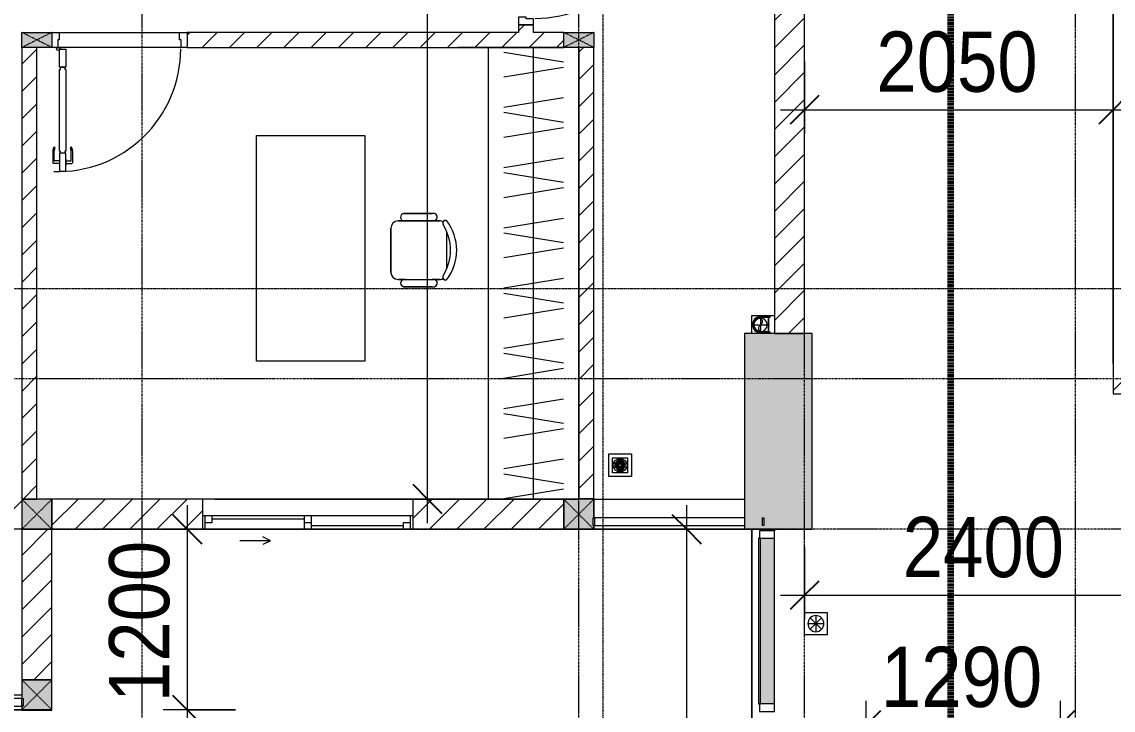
# Model space of a CAD drawing. Header units: millimetres. Extents: x 962 to 241049, y -15958 to 84407.
# Drawn here: x 174432 to 181682, y 23335 to 27907 of the extents above; entities that cross this region are included whole.
import ezdxf

# ---------------------------------------------------------------- set-up
doc = ezdxf.new("R2010")
doc.units = ezdxf.units.MM
for name, pattern in [('1 NÉT CALL OUT', [6, 3, -3]), ('Dash', [6, 3, -3]), ('Dash Dot 3_16_', [7.9375, 4.7625, -1.5875, 0, -1.5875]), ('Grid Line', [22.225, 12.7, -3.175, 3.175, -3.175]), ('IMPORT-CENTER _3_', [10.16, 6.35, -1.27, 1.27, -1.27])]:
    doc.linetypes.add(name, pattern=pattern)
for name, color, linetype, lineweight in [('0-1', 7, 'Continuous', 5), ('A-ANNO-DIMS', 211, 'Continuous', 9), ('A-ANNO-DIMS-160', 211, 'Continuous', 9), ('A-DETL-3', 90, '1 NÉT CALL OUT', 100), ('A-DETL-GENF-1', 9, 'Continuous', 9), ('A-DOOR-1', 254, 'Continuous', 9), ('A-DOOR-2', 9, 'Continuous', 9), ('A-FLOR', 192, 'Continuous', 9), ('A-FLOR-1', 250, 'Continuous', 9), ('A-FLOR-2', 9, 'Continuous', 9), ('A-FLOR-HRAL', 11, 'Continuous', 9), ('A-FLOR-HRAL-1', 254, 'Continuous', 9), ('A-FLOR-HRAL-2', 9, 'Continuous', 9), ('A-GLAZ', 151, 'Continuous', 9), ('A-GLAZ-CURT', 52, 'Continuous', 9), ('A-GLAZ-CWMG', 51, 'Continuous', 9), ('A-GLAZ-CWMG-1', 51, 'Continuous', 18), ('A-WALL', 113, 'Continuous', 9), ('A-WALL-1', 253, 'Continuous', 18), ('A-WALL-2', 9, 'Continuous', 9), ('A-WALL-3', 113, 'Continuous', 18), ('A-WALL-PATT-1', 10, 'Continuous', 9), ('A-WALL-PATT-2', 111, 'Continuous', 9), ('G-ANNO-SYMB-1', 111, 'Dash Dot 3_16_', 18), ('G-IMPT', 8, 'Continuous', 9), ('G-IMPT-2', 8, 'IMPORT-CENTER _3_', 9), ('I-FURN', 30, 'Continuous', 9), ('I-FURN-1', 254, 'Continuous', 9), ('M-EQPM', 50, 'Continuous', 9), ('S-COLS', 52, 'Continuous', 9), ('S-COLS-1', 52, 'Continuous', 5), ('S-COLS-2', 7, 'Continuous', 18), ('S-COLS-4', 254, 'Continuous', 9), ('S-COLS-5', 253, 'Continuous', 18), ('S-COLS-6', 52, 'Continuous', 18), ('S-COLS-7', 52, 'Dash', 9), ('S-COLS-HDLN', 52, 'Dash', 9), ('S-COLS-HDLN-1', 9, 'Dash', 9), ('S-GRID-1', 1, 'Grid Line', 9)]:
    doc.layers.add(name, color=color, linetype=linetype, lineweight=lineweight)
doc.styles.add('UTM Avo', font='UTM Avo.ttf', dxfattribs={"width": 0.9, "height": 400})
doc.dimstyles.new('1_Dim_chi_tiet_2_5', dxfattribs={"dimscale": 304.8, "dimtxt": 399.720379, "dimasz": 0.629921, "dimexe": 0.524934, "dimexo": 0.0625, "dimgap": 0.052493, "dimtad": 1, "dimdec": 0, "dimrnd": 5, "dimzin": 0, "dimdsep": 46, "dimtxsty": 'UTM Avo', "dimblk1": 'OBLIQUE', "dimblk2": 'OBLIQUE', "dimsah": 1, "dimcen": 0.09, "dimdle": 0.524934, "dimazin": 0, "dimtfac": 1, "dimtdec": 4, "dimtix": 1, "dimtmove": 0, "dimatfit": 3, "dimfxl": 1.049869, "dimfxlon": 1, "dimtvp": 1, "dimtolj": 1, "dimtzin": 0, "dimarcsym": 2})
doc.dimstyles.new('1_Dim_chi_tiet_2_5_1', dxfattribs={"dimscale": 304.8, "dimtxt": 399.720379, "dimasz": 0.629921, "dimexe": 0.524934, "dimexo": 0.0625, "dimgap": 0.052493, "dimtad": 1, "dimdec": 0, "dimrnd": 5, "dimzin": 0, "dimdsep": 46, "dimtxsty": 'UTM Avo', "dimblk1": 'OBLIQUE', "dimblk2": 'OBLIQUE', "dimsah": 1, "dimcen": 0.09, "dimdle": 0.524934, "dimazin": 0, "dimtfac": 1, "dimtdec": 4, "dimtix": 1, "dimtmove": 0, "dimatfit": 3, "dimfxl": 1.049869, "dimfxlon": 1, "dimtvp": 1, "dimtolj": 1, "dimtzin": 0, "dimarcsym": 2})
pattern_1 = [(45, (0, 0), (-90.50967, 90.50967), [])]
pattern_2 = [(45, (63179.03, 0), (-90.50967, 90.50967), [])]

# ---------------------------------------------------------------- blocks, each defined once
blk = doc.blocks.new('NCV_TKTC_KET CAU_rvt-1-TKCS_MB TẦNG 1')
at = {"layer": 'S-COLS-1'}
h = blk.add_hatch(color=256, dxfattribs=at)
h.paths.add_polyline_path([(116502.6, 24536.9), (116502.6, 25836.9), (116052.6, 25836.9), (116052.6, 24536.9), (116182.6, 24536.9)])
h.paths.add_polyline_path([(116182.6, 24561.9), (116172.6, 24561.9), (116172.6, 24611.9), (116182.6, 24611.9)])
at = {"layer": 'A-FLOR-1'}
for p, q in [((115052.6, 24736.9), (115052.6, 24741.9)), ((108177.6, 23336.9), (111252.6, 23336.9))]:
    blk.add_line(p, q, dxfattribs=at)
at = {"layer": 'S-COLS-2'}
for p, q in [((116502.6, 25836.9), (116052.6, 25836.9)), ((116052.6, 25836.9), (116052.6, 24536.9)), ((116502.6, 24536.9), (116502.6, 25836.9)), ((116052.6, 24536.9), (116502.6, 24536.9))]:
    blk.add_line(p, q, dxfattribs=at)
blk = doc.blocks.new('DOOR_CW_01 CANH MO-PANEL KINH - DIW_01-900x2200-CỬA GỖ VÂN LAMINATE-V5-TKCS_MB TẦNG 1')
at = {"layer": 'A-DETL-GENF-1'}
for p, q in [((-397, -182), (-397, -62)), ((-397, -62), (-357, -62)), ((-357, -62), (-357, -182)), ((-357, -182), (-397, -182)), ((-397, -196), (-391, -196)), ((-397, -738), (-397, -196)), ((-391, -196), (-391, -182)), ((-391, -182), (-363, -182)), ((-363, -182), (-363, -196)), ((-357, -196), (-363, -196)), ((-357, -196), (-357, -738)), ((-433.9, -711.2), (-427.3, -715.8)), ((-320.1, -711.2), (-326.7, -715.8)), ((-442, -737), (-442, -816.5)), ((-434, -799.5), (-434, -737)), ((-399, -792.2), (-399, -831.8)), ((-397, -792.2), (-399, -792.2)), ((-397, -738), (-391, -738)), ((-357, -752), (-397, -752)), ((-397, -752), (-397, -872)), ((-397, -792.2), (-397, -831.8)), ((-391, -752), (-391, -738)), ((-363, -752), (-391, -752)), ((-357, -738), (-363, -738)), ((-363, -738), (-363, -752)), ((-357, -872), (-357, -752)), ((-357, -792.2), (-357, -831.8)), ((-357, -792.2), (-355, -792.2)), ((-355, -792.2), (-355, -831.8)), ((-320, -799.5), (-320, -737)), ((-312, -737), (-312, -816.5)), ((-399, -820.5), (-438, -820.5)), ((-399, -803.5), (-430, -803.5)), ((-399, -831.8), (-397, -831.8)), ((-355, -831.8), (-357, -831.8)), ((-355, -803.5), (-324, -803.5)), ((-355, -820.5), (-316, -820.5)), ((-397, -872), (-357, -872))]:
    blk.add_line(p, q, dxfattribs=at)
blk.add_circle((-407, -60), 10, dxfattribs=at)
for centre, radius, start, end in [((-407, -60), 814, 268, 0), ((-397, -737), 45, 145, 180), ((-397, -737), 37, 145, 180), ((-357, -737), 37, 0, 35), ((-357, -737), 45, 360, 35), ((-438, -816.5), 4, 180, 270), ((-430, -799.5), 4, 180, 270), ((-324, -799.5), 4, 270, 0), ((-316, -816.5), 4, 270, 0)]:
    blk.add_arc(centre, radius, start, end, dxfattribs=at)
at = {"layer": 'A-DOOR-2'}
for p, q in [((-448.4, 50), (-400, 50)), ((-400, 50), (-400, 0)), ((400, 0), (400, 50)), ((400, 50), (450, 50)), ((450, 50), (450, -50)), ((-410, -50), (-448.4, -50)), ((-410, 0), (-410, -50)), ((-400, 0), (-410, 0)), ((-407, -50), (-382, -50)), ((410, 0), (400, 0)), ((410, -50), (410, 0)), ((450, -50), (410, -50))]:
    blk.add_line(p, q, dxfattribs=at)
blk = doc.blocks.new('TU DO LV A - TU DO LV A-451134-TKCS_MB TẦNG 1')
at = {"layer": 'I-FURN'}
for p, q in [((0, 0), (3000, 0)), ((4.3, -101), (68.9, -499)), ((169, -101), (104.4, -499)), ((202.5, -101), (267.1, -499)), ((404.3, -101), (468.9, -499)), ((569, -101), (504.4, -499)), ((602.5, -101), (667.1, -499)), ((804.3, -101), (868.9, -499)), ((969, -101), (904.4, -499)), ((1002.5, -101), (1067.1, -499)), ((1204.3, -101), (1268.9, -499)), ((1369, -101), (1304.4, -499)), ((1402.5, -101), (1467.1, -499)), ((1604.3, -101), (1668.9, -499)), ((1769, -101), (1704.4, -499)), ((1802.5, -101), (1867.1, -499)), ((2004.3, -101), (2068.9, -499)), ((2169, -101), (2104.4, -499)), ((2202.5, -101), (2267.1, -499)), ((2404.3, -101), (2468.9, -499)), ((2569, -101), (2504.4, -499)), ((2602.5, -101), (2667.1, -499)), ((2804.3, -101), (2868.9, -499)), ((2969, -101), (2904.4, -499)), ((0, -300), (3000, -300)), ((5, -600), (0, -600))]:
    blk.add_line(p, q, dxfattribs=at)
at = {"layer": 'I-FURN-1'}
for p, q in [((0, 0), (3000, 0)), ((5, -600), (0, -600))]:
    blk.add_line(p, q, dxfattribs=at)
blk = doc.blocks.new('BAN LV A - BAN LV A_dwg_ban hoc2-348006-TKCS_MB TẦNG 1')
at = {"layer": 'I-FURN'}
for p, q in [((145.8, 437.4), (-145.8, 437.4)), ((-194.4, 388.8), (-194.4, 113.4)), ((194.4, 113.4), (194.4, 388.8)), ((-243, 354.4), (-243, 162)), ((194.4, 351.4), (194.4, 150.8)), ((243.7, 162), (243.7, 354.4)), ((-120.5, 64.8), (120.5, 64.8))]:
    blk.add_line(p, q, dxfattribs=at)
at = {"layer": 'I-FURN', "flags": 128}
blk.add_lwpolyline([(-737.8, 610.5), (-737.8, 1330.5), (-154.9, 1330.5), (762.2, 1330.5), (762.2, 610.5)], close=True, dxfattribs=at)
at = {"layer": 'I-FURN'}
for centre, radius, start, end in [((-145.8, 388.8), 48.6, 90, 180), ((145.8, 388.8), 48.6, 360, 90), ((-218.7, 347.3), 25.3, 343.7398, 163.7398), ((219.4, 347.3), 25.3, 16.2602, 170.70537), ((-218.7, 154.9), 25.3, 163.7398, 16.2602), ((219.4, 154.9), 25.3, 189.29463, 16.2602), ((-180.2, 75.4), 17.8, 57.97259, 216.69006), ((-145.8, 113.4), 48.6, 180, 207.58444), ((0, 359.3), 318.2, 237.57575, 302.42425), ((180.2, 75.4), 17.8, 323.30994, 122.02741), ((145.8, 113.4), 48.6, 332.41556, 0), ((0, 324), 324, 233.1301, 306.8699)]:
    blk.add_arc(centre, radius, start, end, dxfattribs=at)
blk = doc.blocks.new('BAN LV A - BAN LV A_dwg-348005-TKCS_MB TẦNG 1')
at = {"extrusion": (0, 0, -1), "zscale": -1, "rotation": 180}
blk.add_blockref('BAN LV A - BAN LV A_dwg_ban hoc2-348006-TKCS_MB TẦNG 1', (-729, 1383.7), dxfattribs=at)
blk = doc.blocks.new('BAN LV A - BAN LV A-401069-TKCS_MB TẦNG 1')
at = {"layer": 'I-FURN-1'}
for p, q in [((-8.8, -53.2), (1491.2, -53.2)), ((-8.8, -773.2), (-8.8, -53.2)), ((1491.2, -53.2), (1491.2, -773.2)), ((1491.2, -773.2), (-8.8, -773.2)), ((534.6, -1029.3), (534.6, -994.9)), ((583.2, -946.3), (874.8, -946.3)), ((923.4, -994.9), (923.4, -1032.3)), ((486, -1221.7), (486, -1029.3)), ((972.7, -1029.3), (972.7, -1221.7)), ((534.6, -1270.3), (534.6, -1235.9)), ((923.4, -1232.9), (923.4, -1270.3))]:
    blk.add_line(p, q, dxfattribs=at)
for centre, radius, start, end in [((510.3, -1036.4), 25.3, 16.2602, 163.7398), ((583.2, -994.9), 48.6, 90, 180), ((874.8, -994.9), 48.6, 0, 90), ((948.4, -1036.4), 25.3, 16.2602, 170.70537), ((510.3, -1228.8), 25.3, 163.7398, 343.7398), ((948.4, -1228.8), 25.3, 189.29463, 16.2602), ((548.9, -1308.3), 17.8, 119.40397, 216.69006), ((583.2, -1270.3), 48.6, 180, 207.58444), ((874.8, -1270.3), 48.6, 332.41556, 0), ((909.2, -1308.3), 17.8, 323.30994, 60.59603), ((729, -1059.7), 324, 233.1301, 306.8699)]:
    blk.add_arc(centre, radius, start, end, dxfattribs=at)
at = {"extrusion": (0, 0, -1), "zscale": -1, "rotation": 180}
blk.add_blockref('BAN LV A - BAN LV A_dwg-348005-TKCS_MB TẦNG 1', (0, 0), dxfattribs=at)
blk = doc.blocks.new('Railing - 50 x 10mm-457210-TKCS_MB TẦNG 1')
at = {"layer": 'A-FLOR-HRAL-2'}
for p, q in [((25, 5), (-25, 5)), ((-25, 5), (-25, -5)), ((25, -5), (25, 5)), ((-25, -5), (25, -5))]:
    blk.add_line(p, q, dxfattribs=at)
blk = doc.blocks.new('Railing - Railing-641380-TKCS_MB TẦNG 1')
at = {"layer": 'A-FLOR-HRAL-2'}
for p, q in [((93144.1, 15351.2), (92149.1, 15351.2)), ((92149.1, 15301.2), (93144.1, 15301.2))]:
    blk.add_line(p, q, dxfattribs=at)
at = {"extrusion": (0, 0, -1), "zscale": -1, "rotation": 90.00000000000072}
for p in [(-92144.1, 15326.2), (-93269.1, 15326.2)]:
    blk.add_blockref('Railing - 50 x 10mm-457210-TKCS_MB TẦNG 1', p, dxfattribs=at)
blk = doc.blocks.new('G1_SOF - BO TRU - 100x200-746114-TKCS_MB TẦNG 1')
at = {"layer": 'S-COLS'}
blk.add_hatch(color=256, dxfattribs=at).paths.add_polyline_path([(-50, -100), (50, -100), (50, 100), (-50, 100)])
at = {"layer": 'S-COLS-5'}
for p, q in [((-50, 100), (50, 100)), ((-50, -100), (-50, 100)), ((50, 100), (50, -100)), ((50, -100), (-50, -100))]:
    blk.add_line(p, q, dxfattribs=at)
at = {"layer": 'S-COLS-HDLN-1'}
for p, q in [((50, -100), (-50, 100)), ((-50, -100), (50, 100))]:
    blk.add_line(p, q, dxfattribs=at)
blk = doc.blocks.new('DOOR_CW_01 CANH MO-PANEL KINH - DIG_01-900x2200-CỬA NHÔM KÍNH-400868-TKCS_MB TẦNG 1')
at = {"layer": 'A-DETL-GENF-1'}
for p, q in [((-397, 872), (-357, 872)), ((-397, 752), (-397, 872)), ((-357, 872), (-357, 752)), ((-442, 737), (-442, 816.5)), ((-399, 820.5), (-438, 820.5)), ((-434, 799.5), (-434, 737)), ((-399, 803.5), (-430, 803.5)), ((-399, 831.8), (-397, 831.8)), ((-399, 792.2), (-399, 831.8)), ((-397, 792.2), (-397, 831.8)), ((-357, 792.2), (-357, 831.8)), ((-355, 831.8), (-357, 831.8)), ((-355, 792.2), (-355, 831.8)), ((-355, 820.5), (-316, 820.5)), ((-355, 803.5), (-324, 803.5)), ((-320, 799.5), (-320, 737)), ((-312, 737), (-312, 816.5)), ((-397, 792.2), (-399, 792.2)), ((-357, 752), (-397, 752)), ((-397, 738), (-391, 738)), ((-397, 738), (-397, 196)), ((-363, 752), (-391, 752)), ((-391, 752), (-391, 738)), ((-363, 738), (-363, 752)), ((-357, 738), (-363, 738)), ((-357, 792.2), (-355, 792.2)), ((-357, 196), (-357, 738)), ((-433.9, 711.2), (-427.3, 715.8)), ((-320.1, 711.2), (-326.7, 715.8)), ((-397, 196), (-391, 196)), ((-357, 182), (-397, 182)), ((-397, 182), (-397, 62)), ((-391, 196), (-391, 182)), ((-391, 182), (-363, 182)), ((-357, 196), (-363, 196)), ((-363, 182), (-363, 196)), ((-357, 62), (-357, 182)), ((-397, 62), (-357, 62))]:
    blk.add_line(p, q, dxfattribs=at)
blk.add_circle((-407, 60), 10, dxfattribs=at)
for centre, radius, start, end in [((-407, 60), 814, 360, 92), ((-438, 816.5), 4, 90, 180), ((-430, 799.5), 4, 90, 180), ((-324, 799.5), 4, 360, 90), ((-316, 816.5), 4, 0, 90), ((-397, 737), 45, 180, 215), ((-397, 737), 37, 180, 215), ((-357, 737), 37, 325, 0), ((-357, 737), 45, 325, 0)]:
    blk.add_arc(centre, radius, start, end, dxfattribs=at)
at = {"layer": 'A-DOOR-2'}
for p, q in [((-410, 50), (-450, 50)), ((-450, 50), (-450, -50)), ((-410, 0), (-410, 50)), ((-400, 0), (-410, 0)), ((-407, 50), (-382, 50)), ((-400, -50), (-400, 0)), ((410, 0), (400, 0)), ((400, 0), (400, -50)), ((450, 50), (410, 50)), ((410, 50), (410, 0)), ((450, -50), (450, 50)), ((-450, -50), (-400, -50)), ((400, -50), (450, -50))]:
    blk.add_line(p, q, dxfattribs=at)
blk = doc.blocks.new('NCV_TKTC_TANG 1_rvt-1-TKCS_MB TẦNG 1')
at = {"layer": 'A-WALL-PATT-1'}
h = blk.add_hatch(dxfattribs=at)
h.set_pattern_fill('FP_1', color=256, style=0, pattern_type=2)
h.set_pattern_definition(pattern_1)
h.paths.add_polyline_path([(114652.6, 27836.9), (114652.6, 27886.9), (114552.6, 27886.9), (114552.6, 27836.9)])
h.paths.add_polyline_path([(114552.6, 28786.9), (114652.6, 28786.9), (114652.6, 28836.9), (114552.6, 28836.9)])
h = blk.add_hatch(dxfattribs=at)
h.set_pattern_fill('FP_1', color=256, style=0, pattern_type=2)
h.set_pattern_definition(pattern_1)
h.paths.add_polyline_path([(112350.9, 27736.9), (114852.6, 27736.9), (114852.6, 27836.9), (112350.9, 27836.9)])
h = blk.add_hatch(dxfattribs=at)
h.set_pattern_fill('FP_1', color=256, style=0, pattern_type=2)
h.set_pattern_definition(pattern_1)
h.paths.add_polyline_path([(111352.6, 24736.9), (111352.6, 27736.9), (111252.6, 27736.9), (111252.6, 24736.9)])
h = blk.add_hatch(dxfattribs=at)
h.set_pattern_fill('FP_1', color=256, style=0, pattern_type=2)
h.set_pattern_definition(pattern_1)
h.paths.add_polyline_path([(114952.6, 24741.9), (115052.6, 24741.9), (115052.6, 27736.9), (114952.6, 27736.9), (114952.6, 25733.3)])
at = {"layer": 'A-FLOR-2'}
for p, q in [((111500.9, 27836.9), (112300.9, 27836.9)), ((112310.9, 27736.9), (111490.9, 27736.9)), ((114352.6, 27736.9), (114148.4, 27736.9)), ((114852.6, 27736.9), (114352.6, 27736.9)), ((114952.6, 27736.9), (114852.6, 27736.9)), ((114952.6, 24741.9), (114952.6, 27736.9)), ((112536.3, 24736.9), (113852.6, 24736.9)), ((113852.6, 24736.9), (114352.6, 24736.9)), ((114352.6, 24736.9), (114952.6, 24736.9)), ((114952.6, 24736.9), (114952.6, 24741.9)), ((115052.6, 24741.9), (115052.6, 24736.9))]:
    blk.add_line(p, q, dxfattribs=at)
at = {"layer": 'A-WALL-1'}
for p, q in [((114652.6, 27886.9), (114552.6, 27886.9)), ((114552.6, 27886.9), (114552.6, 27836.9)), ((114652.6, 27836.9), (114652.6, 27886.9)), ((114552.6, 27836.9), (112350.9, 27836.9)), ((112350.9, 27836.9), (112350.9, 27736.9)), ((114852.6, 27836.9), (114652.6, 27836.9)), ((111252.6, 27736.9), (111252.6, 24736.9)), ((111352.6, 24736.9), (111352.6, 27736.9)), ((112350.9, 27736.9), (114852.6, 27736.9)), ((114952.6, 27736.9), (114952.6, 24741.9)), ((115052.6, 24741.9), (115052.6, 27736.9)), ((111252.6, 24736.9), (111352.6, 24736.9)), ((114952.6, 24741.9), (115052.6, 24741.9))]:
    blk.add_line(p, q, dxfattribs=at)
at = {"layer": 'A-WALL-2'}
for p, q in [((111500.9, 27836.9), (112300.9, 27836.9)), ((112310.9, 27736.9), (111490.9, 27736.9)), ((115052.9, 24736.9), (116052.6, 24736.9)), ((115052.9, 24736.9), (115052.9, 24611.9)), ((115052.9, 24561.9), (115052.9, 24536.9)), ((116052.6, 24536.9), (115052.9, 24536.9))]:
    blk.add_line(p, q, dxfattribs=at)
at = {"layer": 'A-DOOR-1', "rotation": 270.0000000000003}
blk.add_blockref('DOOR_CW_01 CANH MO-PANEL KINH - DIG_01-900x2200-CỬA NHÔM KÍNH-400868-TKCS_MB TẦNG 1', (114602.6, 28336.9), dxfattribs=at)
at = {"layer": 'A-DOOR-1'}
blk.add_blockref('DOOR_CW_01 CANH MO-PANEL KINH - DIW_01-900x2200-CỬA GỖ VÂN LAMINATE-V5-TKCS_MB TẦNG 1', (111900.9, 27786.9), dxfattribs=at)
at = {"layer": 'A-FLOR-HRAL-1'}
blk.add_blockref('Railing - Railing-641380-TKCS_MB TẦNG 1', (22908.5, 9260.7), dxfattribs=at)
at = {"layer": 'I-FURN-1'}
for name, p, rotation in [('TU DO LV A - TU DO LV A-451134-TKCS_MB TẦNG 1', (114352.6, 24736.9), 89.9999999999999), ('BAN LV A - BAN LV A-401069-TKCS_MB TẦNG 1', (112757.8, 25661.2), 90.0000000000001)]:
    blk.add_blockref(name, p, dxfattribs=dict(at, rotation=rotation))
at = {"layer": 'S-COLS-4', "rotation": 90.00000000000037}
for p in [(111352.6, 27786.9), (114952.6, 27786.9)]:
    blk.add_blockref('G1_SOF - BO TRU - 100x200-746114-TKCS_MB TẦNG 1', p, dxfattribs=at)
blk = doc.blocks.new('1_FAMILY RVT - W01-WxH 1400x1400xmm-389822-TKCS_MB TẦNG 1')
at = {"layer": 'A-GLAZ'}
for p, q in [((248.4, 172.39), (299.2, 197.79)), ((248.4, 172.39), (299.2, 146.99)), ((248.4, 172.39), (451.6, 172.39)), ((-700, 96.19), (-700, -103.81)), ((700, 96.19), (-700, 96.19)), ((-700, 96.19), (-636.5, 96.19)), ((-680.95, 96.19), (-680.95, 7.29)), ((-636.5, 96.19), (-22.225, 96.19)), ((-636.5, 96.19), (-636.5, 51.74)), ((-636.5, 73.965), (-22.225, 73.965)), ((-22.225, 7.29), (-22.225, 96.19)), ((-22.225, 96.19), (22.225, 96.19)), ((22.225, 96.19), (680.95, 96.19)), ((22.225, 96.19), (22.225, 7.29)), ((680.95, 96.19), (700, 96.19)), ((680.95, 96.19), (680.95, 7.29)), ((700, -103.81), (700, 96.19)), ((-700, 7.29), (-680.95, 7.29)), ((-636.5, 51.74), (-680.95, 51.74)), ((-680.95, 7.29), (-22.225, 7.29)), ((22.225, 51.74), (-22.225, 51.74)), ((-22.225, 7.29), (22.225, 7.29)), ((22.225, 29.515), (636.5, 29.515)), ((22.225, 7.29), (636.5, 7.29)), ((636.5, 51.74), (636.5, 7.29)), ((680.95, 51.74), (636.5, 51.74)), ((636.5, 7.29), (700, 7.29)), ((-700, -103.81), (700, -103.81))]:
    blk.add_line(p, q, dxfattribs=at)
blk = doc.blocks.new('System Panel - Glazed-1453213-TKCS_MB TẦNG 1')
at = {"layer": 'A-GLAZ-CURT'}
for p, q in [((550, 6), (-550, 6)), ((-550, 6), (-550, -6)), ((550, -6), (550, 6)), ((-550, -6), (550, -6))]:
    blk.add_line(p, q, dxfattribs=at)
blk = doc.blocks.new('Rectangular Mullion - 50 x 100mm-1453209-TKCS_MB TẦNG 1')
at = {"layer": 'A-GLAZ-CWMG'}
blk.add_hatch(color=256, dxfattribs=at).paths.add_polyline_path([(116252.6, 23376.9), (116252.6, 24476.9), (116158.6, 24476.9), (116158.6, 23376.9)])
blk.add_line((116252.6, 23376.9), (116252.6, 24476.9), dxfattribs=at)
blk = doc.blocks.new('Rectangular Mullion - 50 x 100mm-1286811-TKCS_MB TẦNG 1')
at = {"layer": 'A-GLAZ-CWMG-1'}
for p, q in [((0, 0), (-50, 0)), ((-50, 0), (-50, -100)), ((0, -100), (0, 0)), ((-50, -100), (0, -100))]:
    blk.add_line(p, q, dxfattribs=at)
blk = doc.blocks.new('Rectangular Mullion - 50 x 100mm-1286804-TKCS_MB TẦNG 1')
at = {"layer": 'A-GLAZ-CWMG-1'}
for p, q in [((-25, 0), (25, 0)), ((-25, -100), (-25, 0)), ((25, 0), (25, -100)), ((25, -100), (-25, -100))]:
    blk.add_line(p, q, dxfattribs=at)
blk = doc.blocks.new('Railing - 50 x 10mm-1251311-TKCS_MB TẦNG 1')
at = {"layer": 'A-FLOR-HRAL'}
for p, q in [((25, 5), (-25, 5)), ((-25, 5), (-25, -5)), ((25, -5), (25, 5)), ((-25, -5), (25, -5))]:
    blk.add_line(p, q, dxfattribs=at)
blk = doc.blocks.new('Railing - Railing-1602750-TKCS_MB TẦNG 1')
at = {"layer": 'A-FLOR-HRAL'}
for p, q in [((111252.5, 23412.4), (108187.5, 23412.4)), ((108187.5, 23362.4), (111252.5, 23362.4))]:
    blk.add_line(p, q, dxfattribs=at)
at = {"extrusion": (0, 0, -1), "zscale": -1, "rotation": 90}
for p in [(-108182.5, 23387.4), (-111257.5, 23387.4)]:
    blk.add_blockref('Railing - 50 x 10mm-1251311-TKCS_MB TẦNG 1', p, dxfattribs=at)
blk = doc.blocks.new('TKTC_XREF_251221_MB TANG 1 - TKTC_XREF_260130_MB TANG 1_dwg_FD-4202110-TKCS_MB TẦNG 1')
at = {"layer": 'G-IMPT'}
for p, q in [((53.3, 0), (-53.3, 0)), ((-37.7, 37.7), (37.7, -37.7)), ((37.7, 37.7), (-37.7, -37.7)), ((0, 53.3), (0, -53.3))]:
    blk.add_line(p, q, dxfattribs=at)
at = {"layer": 'G-IMPT', "flags": 128}
blk.add_lwpolyline([(-75, -75), (75, -75), (75, 75), (-75, 75)], close=True, dxfattribs=at)
at = {"layer": 'G-IMPT'}
blk.add_circle((0, 0), 53.3, dxfattribs=at)
blk = doc.blocks.new('TKTC_XREF_251221_MB TANG 1 - TKTC_XREF_260130_MB TANG 1_dwg_THU NUOC - THU NUOC-444531-TKCS_MB TẦNG 1-4202124-TKCS_MB TẦNG 1')
at = {"layer": 'M-EQPM'}
for p, q in [((-23.3, 10.8), (40.9, 10.8)), ((40.9, 4.8), (-23.3, 4.8)), ((-11, 23.3), (28.5, 23.3)), ((28.5, 17.3), (-11, 17.3)), ((-1.1, 35.6), (18.5, 35.6)), ((18.5, 29.6), (-1.1, 29.6)), ((-23.3, -13.6), (40.9, -13.6)), ((40.9, -19.6), (-23.3, -19.6)), ((-11, -26.1), (28.5, -26.1)), ((28.5, -32.1), (-11, -32.1)), ((-1.1, -38.5), (18.5, -38.5)), ((18.5, -44.5), (-1.1, -44.5))]:
    blk.add_line(p, q, dxfattribs=at)
at = {"layer": 'M-EQPM', "flags": 128}
for points in [[(83.7, -79.4), (83.7, 70.6), (-66.3, 70.6), (-66.3, -79.4)], [(58.7, -54.4), (58.7, 45.6), (-41.3, 45.6), (-41.3, -54.4)]]:
    blk.add_lwpolyline(points, close=True, dxfattribs=at)
for points in [[(-23.3, -1.2), (0.7, -1.2), (0.7, -7.2), (-23.3, -7.2)], [(40.9, -7.2), (16.7, -7.2), (16.7, -1.2), (40.9, -1.2)]]:
    blk.add_lwpolyline(points, dxfattribs=at)
at = {"layer": 'M-EQPM'}
for centre, radius, start, end in [((8.7, -4.4), 45, 360, 180), ((8.7, -4.4), 45, 360, 180), ((-23.3, 7.8), 3, 90, 270), ((-11, 20.3), 3, 90, 270), ((-1.1, 32.6), 3, 90, 270), ((18.5, 32.6), 3, 270, 90), ((28.5, 20.3), 3, 270, 90), ((40.9, 7.8), 3, 270, 90), ((8.7, -4.4), 45, 180, 360), ((8.7, -4.4), 45, 180, 360), ((-23.3, -4.2), 3, 90, 270), ((-23.3, -16.6), 3, 90, 270), ((-11, -29.1), 3, 90, 270), ((-1.1, -41.5), 3, 90, 270), ((18.5, -41.5), 3, 270, 90), ((28.5, -29.1), 3, 270, 90), ((40.9, -4.2), 3, 270, 90), ((40.9, -16.6), 3, 270, 90)]:
    blk.add_arc(centre, radius, start, end, dxfattribs=at)
blk = doc.blocks.new('TKTC_XREF_251221_MB TANG 1 - TKTC_XREF_260130_MB TANG 1_dwg_CUM U_DN100-4202112-TKCS_MB TẦNG 1')
at = {"layer": 'G-IMPT'}
blk.add_hatch(color=256, dxfattribs=at).paths.add_polyline_path([(0, 61), (0, 57), (14.8, 55.1), (28.5, 49.4), (40.3, 40.3), (49.4, 28.5), (55.1, 14.8), (57, 0), (55.1, -14.8), (49.4, -28.5), (40.3, -40.3), (28.5, -49.4), (14.8, -55.1), (0, -57), (0, -61), (15.8, -58.9), (30.5, -52.8), (43.1, -43.1), (52.8, -30.5), (59.7, -9.6), (61, 0), (58.9, 15.8), (52.8, 30.5), (43.1, 43.1), (30.5, 52.8), (15.8, 58.9)])
for p, q in [((-79.1, 66.6), (-79.1, 63.4)), ((-76.6, 66.6), (-76.6, 63.4)), ((-74.6, 66.6), (-74.6, 63.4)), ((-72.7, 69.3), (-72.7, 60.7)), ((-66.9, 67.9), (-71.7, 67.9)), ((-66.9, 62.1), (-71.7, 62.1)), ((-65, 69), (0, 69)), ((-79.1, -63.4), (-79.1, -66.6)), ((-76.6, -63.4), (-76.6, -66.6)), ((-74.6, -63.4), (-74.6, -66.6)), ((-72.7, -60.7), (-72.7, -69.3)), ((-66.9, -62.1), (-71.7, -62.1)), ((-66.9, -67.9), (-71.7, -67.9)), ((-65, -69), (0, -69))]:
    blk.add_line(p, q, dxfattribs=at)
at = {"layer": 'G-IMPT', "flags": 128}
for points in [[(-72.7, 67.6), (-78.1, 67.6), (-78.1, 62.4), (-72.7, 62.4)], [(-71.7, 59.2), (-66.9, 59.2), (-66.9, 70.8), (-71.7, 70.8)], [(-66.9, 70.8), (-66.9, 72.7), (-65, 72.7), (-65, 57.3), (-66.9, 57.3), (-66.9, 59.2)], [(-65, 61), (0, 61), (0, 57)], [(-72.7, -62.4), (-78.1, -62.4), (-78.1, -67.6), (-72.7, -67.6)], [(-71.7, -70.8), (-66.9, -70.8), (-66.9, -59.2), (-71.7, -59.2)], [(-66.9, -59.2), (-66.9, -57.3), (-65, -57.3), (-65, -72.7), (-66.9, -72.7), (-66.9, -70.8)], [(-65, -61), (0, -61), (0, -57)]]:
    blk.add_lwpolyline(points, dxfattribs=at)
at = {"layer": 'G-IMPT'}
for centre, radius, start, end in [((-78.1, 66.6), 0.96, 90, 180), ((-78.1, 63.4), 0.96, 180, 270), ((-71.1, 69.3), 1.56, 112.61986, 247.38014), ((-67.9, 65), 4.8, 143.1301, 216.8699), ((-71.1, 60.7), 1.56, 112.61986, 247.38014), ((0, 0), 69, 270, 90), ((0, 0), 61, 270, 90), ((0, 0), 57, 270, 90), ((-78.1, -63.4), 0.96, 90, 180), ((-78.1, -66.6), 0.96, 180, 270), ((-71.1, -60.7), 1.56, 112.61986, 247.38014), ((-67.9, -65), 4.8, 143.1301, 216.8699), ((-71.1, -69.3), 1.56, 112.61986, 247.38014)]:
    blk.add_arc(centre, radius, start, end, dxfattribs=at)
blk = doc.blocks.new('TKTC_XREF_251221_MB TANG 1 - TKTC_XREF_260130_MB TANG 1_dwg_$cc-V174-TKCS_MB TẦNG 1')
at = {"layer": 'G-IMPT'}
blk.add_circle((0, 0), 0.5, dxfattribs=at)
for centre, radius, start, end in [((0, 0), 0.5, 90, 270), ((0.188, 0.25), 0.313, 126.8699, 233.1301), ((-0.188, -0.25), 0.313, 306.8699, 53.1301)]:
    blk.add_arc(centre, radius, start, end, dxfattribs=at)
at = {"layer": 'G-IMPT-2'}
for p, q in [((-0.673, 0), (0.673, 0)), ((0, -0.673), (0, 0.638))]:
    blk.add_line(p, q, dxfattribs=at)
blk = doc.blocks.new('TKTC_XREF_251221_MB TANG 1 - TKTC_XREF_260130_MB TANG 1_dwg-4202109-TKCS_MB TẦNG 1')
at = {"layer": 'G-IMPT'}
blk.add_line((-87049.1, -376809.7), (-87049.1, -379859.7), dxfattribs=at)
at = {"layer": 'G-IMPT', "flags": 128}
for points in [[(-87049.1, -375509.7), (-87049.1, -375390.4), (-86939.2, -375390.4), (-86939.2, -375509.7)], [(-86939.2, -375509.7), (-86939.2, -375390.1), (-86899.2, -375390.1), (-86899.2, -375509.7)]]:
    blk.add_lwpolyline(points, dxfattribs=at)
at = {"extrusion": (0, 0, -1), "xscale": 90.00000000005102, "yscale": 90.00000000005102, "zscale": -90.00000000005102, "rotation": 180.3740267799382}
blk.add_blockref('TKTC_XREF_251221_MB TANG 1 - TKTC_XREF_260130_MB TANG 1_dwg_$cc-V174-TKCS_MB TẦNG 1', (86992, -375452.3), dxfattribs=at)
at = {"xscale": 0.7894736842105242, "yscale": 0.7894736842105242, "zscale": 0.7894736842105242, "rotation": 180}
blk.add_blockref('TKTC_XREF_251221_MB TANG 1 - TKTC_XREF_260130_MB TANG 1_dwg_CUM U_DN100-4202112-TKCS_MB TẦNG 1', (-86990.5, -375450.6), dxfattribs=at)
at = {"extrusion": (0, 0, -1), "zscale": -1}
for name, p in [('TKTC_XREF_251221_MB TANG 1 - TKTC_XREF_260130_MB TANG 1_dwg_THU NUOC - THU NUOC-444531-TKCS_MB TẦNG 1-4202124-TKCS_MB TẦNG 1', (87916, -376380.4)), ('TKTC_XREF_251221_MB TANG 1 - TKTC_XREF_260130_MB TANG 1_dwg_FD-4202110-TKCS_MB TẦNG 1', (86624.2, -377436.7))]:
    blk.add_blockref(name, p, dxfattribs=at)
blk = doc.blocks.new('TKTC_XREF_251221_MB TANG 1 - TKTC_XREF_251221_MB TANG 1-2038492-TKCS_MB TẦNG 1')
blk.add_blockref('TKTC_XREF_251221_MB TANG 1 - TKTC_XREF_260130_MB TANG 1_dwg-4202109-TKCS_MB TẦNG 1', (169499.1, 384109.7))
blk = doc.blocks.new('G1_SOF - BO TRU - 200x200-3050151-TKCS_MB TẦNG 1')
at = {"layer": 'S-COLS-HDLN'}
for p, q in [((-100, 100), (100, -100)), ((100, 100), (-100, -100))]:
    blk.add_line(p, q, dxfattribs=at)
blk = doc.blocks.new('DIMBLOCK149-TKCS_MB TẦNG 1')
at = {"layer": 'A-ANNO-DIMS-160'}
for p, q in [((178848.6, 17076.9), (178848.6, 24696.9)), ((178528.6, 24536.9), (179008.6, 24536.9)), ((178848.6, 24536.9), (178528.6, 24536.9)), ((178528.6, 17236.9), (179008.6, 17236.9)), ((178848.6, 17236.9), (178528.6, 17236.9))]:
    blk.add_line(p, q, dxfattribs=at)
at = {"layer": 'A-ANNO-DIMS-160', "lineweight": 25}
for p, q in [((178848.6, 24536.9), (178752.6, 24632.9)), ((178848.6, 24536.9), (178944.6, 24440.9)), ((178848.6, 17236.9), (178752.6, 17332.9)), ((178848.6, 17236.9), (178944.6, 17140.9))]:
    blk.add_line(p, q, dxfattribs=at)
at = {"layer": 'A-ANNO-DIMS-160', "color": 0, "insert": (178329, 20339.2), "char_height": 400, "width": 1314.636, "attachment_point": 1, "rotation": 90, "line_spacing_factor": 1.110334, "style": 'UTM Avo'}
blk.add_mtext('7300', dxfattribs=at)
blk = doc.blocks.new('_Oblique')
at = {"color": 0, "linetype": 'ByBlock', "lineweight": -2}
blk.add_line((-0.5, -0.5), (0.5, 0.5), dxfattribs=at)
blk = doc.blocks.new('DIMBLOCK152-TKCS_MB TẦNG 1')
at = {"layer": 'A-ANNO-DIMS-160'}
for p, q in [((179631.6, 27642.8), (179631.6, 27162.8)), ((179631.6, 27322.8), (179631.6, 27642.8)), ((181681.6, 27642.8), (181681.6, 27162.8)), ((181681.6, 27322.8), (181681.6, 27642.8)), ((179471.6, 27322.8), (181841.6, 27322.8))]:
    blk.add_line(p, q, dxfattribs=at)
at = {"layer": 'A-ANNO-DIMS-160', "lineweight": 25}
for p, q in [((179631.6, 27322.8), (179727.6, 27418.8)), ((181681.6, 27322.8), (181777.6, 27418.8)), ((179631.6, 27322.8), (179535.6, 27226.8)), ((181681.6, 27322.8), (181585.6, 27226.8))]:
    blk.add_line(p, q, dxfattribs=at)
at = {"layer": 'A-ANNO-DIMS-160', "color": 0, "insert": (180108.8, 27842.5), "char_height": 400, "width": 1314.636, "attachment_point": 1, "line_spacing_factor": 1.110334, "style": 'UTM Avo'}
blk.add_mtext('2050', dxfattribs=at)
blk = doc.blocks.new('DIMBLOCK199-TKCS_MB TẦNG 1')
at = {"layer": 'A-ANNO-DIMS-160'}
for p, q in [((177126.6, 24577.4), (177126.6, 33497.4)), ((176806.6, 33337.4), (177286.6, 33337.4)), ((177126.6, 33337.4), (176806.6, 33337.4)), ((176806.6, 24737.4), (177286.6, 24737.4)), ((177126.6, 24737.4), (176806.6, 24737.4))]:
    blk.add_line(p, q, dxfattribs=at)
at = {"layer": 'A-ANNO-DIMS-160', "lineweight": 25}
for p, q in [((177126.6, 33337.4), (177030.6, 33433.4)), ((177126.6, 33337.4), (177222.6, 33241.4)), ((177126.6, 24737.4), (177030.6, 24833.4)), ((177126.6, 24737.4), (177222.6, 24641.4))]:
    blk.add_line(p, q, dxfattribs=at)
at = {"layer": 'A-ANNO-DIMS-160', "color": 0, "insert": (176607, 28489.6), "char_height": 400, "width": 1314.636, "attachment_point": 1, "rotation": 90, "line_spacing_factor": 1.110334, "style": 'UTM Avo'}
blk.add_mtext('8600', dxfattribs=at)
blk = doc.blocks.new('DIMBLOCK295-TKCS_MB TẦNG 1')
at = {"layer": 'A-ANNO-DIMS-160'}
for p, q in [((180041.5, 22916.7), (180041.5, 23396.7)), ((181331.5, 22916.7), (181331.5, 23396.7)), ((179881.5, 23236.7), (181491.5, 23236.7)), ((180041.5, 23236.7), (180041.5, 22916.7)), ((181331.5, 23236.7), (181331.5, 22916.7))]:
    blk.add_line(p, q, dxfattribs=at)
at = {"layer": 'A-ANNO-DIMS-160', "lineweight": 25}
for p, q in [((180041.5, 23236.7), (180137.5, 23332.7)), ((181331.5, 23236.7), (181427.5, 23332.7)), ((180041.5, 23236.7), (179945.5, 23140.7)), ((181331.5, 23236.7), (181235.5, 23140.7))]:
    blk.add_line(p, q, dxfattribs=at)
at = {"layer": 'A-ANNO-DIMS-160', "color": 0, "insert": (180138.8, 23756.3), "char_height": 400, "width": 1314.636, "attachment_point": 1, "line_spacing_factor": 1.110334, "style": 'UTM Avo'}
blk.add_mtext('1290', dxfattribs=at)
blk = doc.blocks.new('DIMBLOCK310-TKCS_MB TẦNG 1')
at = {"layer": 'A-ANNO-DIMS-160'}
for p, q in [((179631.6, 24419.3), (179631.6, 23939.3)), ((179631.6, 24099.3), (179631.6, 24419.3)), ((182031.6, 24419.3), (182031.6, 23939.3)), ((182031.6, 24099.3), (182031.6, 24419.3)), ((179471.6, 24099.3), (182191.6, 24099.3))]:
    blk.add_line(p, q, dxfattribs=at)
at = {"layer": 'A-ANNO-DIMS-160', "lineweight": 25}
for p, q in [((179631.6, 24099.3), (179727.6, 24195.3)), ((182031.6, 24099.3), (182127.6, 24195.3)), ((179631.6, 24099.3), (179535.6, 24003.3)), ((182031.6, 24099.3), (181935.6, 24003.3))]:
    blk.add_line(p, q, dxfattribs=at)
at = {"layer": 'A-ANNO-DIMS-160', "color": 0, "insert": (180283.8, 24619), "char_height": 400, "width": 1314.636, "attachment_point": 1, "line_spacing_factor": 1.110334, "style": 'UTM Avo'}
blk.add_mtext('2400', dxfattribs=at)
blk = doc.blocks.new('DIMBLOCK344-TKCS_MB TẦNG 1')
at = {"layer": 'A-ANNO-DIMS-160'}
for p, q in [((175530.8, 24696.9), (175530.8, 23176.9)), ((175850.8, 24536.9), (175370.8, 24536.9)), ((175530.8, 24536.9), (175850.8, 24536.9)), ((175850.8, 23336.9), (175370.8, 23336.9)), ((175530.8, 23336.9), (175850.8, 23336.9))]:
    blk.add_line(p, q, dxfattribs=at)
at = {"layer": 'A-ANNO-DIMS-160', "lineweight": 25}
for p, q in [((175530.8, 24536.9), (175434.8, 24632.9)), ((175530.8, 24536.9), (175626.8, 24440.9)), ((175530.8, 23336.9), (175434.8, 23432.9)), ((175530.8, 23336.9), (175626.8, 23240.9))]:
    blk.add_line(p, q, dxfattribs=at)
at = {"layer": 'A-ANNO-DIMS-160', "color": 0, "insert": (175011.1, 23389.2), "char_height": 400, "width": 1314.636, "attachment_point": 1, "rotation": 90, "line_spacing_factor": 1.110334, "style": 'UTM Avo'}
blk.add_mtext('1200', dxfattribs=at)

msp = doc.modelspace()

# ---------------------------------------------------------------- hatches: boundary and pattern name
at = {"layer": 'A-WALL-PATT-2'}
h = msp.add_hatch(dxfattribs=at)
h.set_pattern_fill('FP_1', color=256, style=0, pattern_type=2)
h.set_pattern_definition(pattern_2)
h.paths.add_polyline_path([(179631.6, 25836.9), (179631.6, 28836.9), (179431.6, 28836.9), (179431.6, 25836.9)])
h.paths.add_polyline_path([(179431.6, 29036.9), (179631.6, 29036.9), (179631.6, 32237), (179431.6, 32237), (179431.6, 29966)])
h = msp.add_hatch(dxfattribs=at)
h.set_pattern_fill('FP_1', color=256, style=0, pattern_type=2)
h.set_pattern_definition(pattern_2)
h.paths.add_polyline_path([(185231.6, 25436.9), (185231.6, 25636.9), (182231.6, 25636.9), (182231.6, 25436.9), (183775.5, 25436.9)])
h.paths.add_polyline_path([(181681.5, 25436.9), (182031.6, 25436.9), (182031.6, 25636.9), (181681.5, 25636.9)])
h = msp.add_hatch(dxfattribs=at)
h.set_pattern_fill('FP_1', color=256, style=0, pattern_type=2)
h.set_pattern_definition(pattern_2)
h.paths.add_polyline_path([(174431.6, 24536.9), (174431.6, 24736.9), (174256.6, 24736.9), (174256.6, 24536.9)])
h.paths.add_polyline_path([(171756.6, 24536.9), (171756.6, 24736.9), (171506.6, 24736.9), (171506.6, 24536.9)])
h = msp.add_hatch(dxfattribs=at)
h.set_pattern_fill('FP_1', color=256, style=0, pattern_type=2)
h.set_pattern_definition(pattern_2)
h.paths.add_polyline_path([(178031.6, 24536.9), (178031.6, 24736.9), (177031.6, 24736.9), (177031.6, 24536.9)])
h.paths.add_polyline_path([(174909.3, 24536.9), (175631.6, 24536.9), (175631.6, 24736.9), (174631.6, 24736.9), (174631.6, 24536.9)])
h = msp.add_hatch(dxfattribs=at)
h.set_pattern_fill('FP_1', color=256, style=0, pattern_type=2)
h.set_pattern_definition(pattern_2)
h.paths.add_polyline_path([(174631.6, 23335.3), (174631.6, 23336.9), (174431.6, 23335.3)])
h.paths.add_polyline_path([(174631.6, 23536.9), (174631.6, 24536.9), (174431.6, 24536.9), (174431.6, 23536.9)])
at = {"layer": 'S-COLS-1'}
for points in [[(174431.6, 24536.9), (174631.6, 24536.9), (174631.6, 24736.9), (174431.6, 24736.9), (174431.6, 24675.1)], [(178226.6, 24536.9), (178231.6, 24536.9), (178231.6, 24561.9), (178226.6, 24561.9), (178226.6, 24611.9), (178231.6, 24611.9), (178231.6, 24736.9), (178031.6, 24736.9), (178031.6, 24536.9)], [(174441.5, 23336.9), (174631.6, 23336.9), (174631.6, 23536.9), (174431.6, 23536.9), (174431.6, 23412.4), (174441.5, 23412.4), (174441.5, 23362.4), (174431.6, 23362.4), (174431.6, 23336.9)]]:
    msp.add_hatch(color=256, dxfattribs=at).paths.add_polyline_path(points)

# ---------------------------------------------------------------- linework, layer by layer
at = {"layer": 'A-DETL-3'}
msp.add_line((180601.6, 34537.4), (180601.6, 22016.9), dxfattribs=at)
at = {"layer": 'A-FLOR'}
for p, q in [((181681.5, 25636.9), (181681.5, 29586.9)), ((179281.6, 21486.9), (179281.6, 24536.9)), ((179431.7, 24536.9), (179431.7, 24526.9))]:
    msp.add_line(p, q, dxfattribs=at)
at = {"layer": 'A-WALL'}
for p, q in [((174631.6, 24736.9), (174631.6, 24536.9)), ((178031.6, 24536.9), (178031.6, 24736.9)), ((174631.6, 24536.9), (174431.6, 24536.9)), ((179231.6, 24535.2), (174631.7, 24535.2)), ((179231.6, 24536.9), (179231.6, 24535.2)), ((179281.7, 21486.9), (179281.7, 24536.9)), ((174431.6, 23536.9), (174631.6, 23536.9)), ((171356.6, 23437.4), (174431.6, 23437.4)), ((174431.6, 23337.4), (171356.6, 23337.4)), ((174631.6, 23336.9), (174431.6, 23336.9))]:
    msp.add_line(p, q, dxfattribs=at)
at = {"layer": 'A-WALL-3'}
for p, q in [((181681.6, 29586.9), (181681.6, 25636.9)), ((179431.6, 28836.9), (179431.6, 25836.9)), ((179631.6, 25836.9), (179631.6, 28836.9)), ((179431.6, 25836.9), (179631.6, 25836.9)), ((181681.5, 25636.9), (181681.5, 25436.9)), ((181681.5, 25436.9), (182031.6, 25436.9)), ((175631.6, 24736.9), (174631.6, 24736.9)), ((178031.6, 24736.9), (177031.6, 24736.9)), ((174431.6, 24536.9), (174431.6, 23536.9)), ((174631.6, 24536.9), (175631.6, 24536.9)), ((174631.6, 23536.9), (174631.6, 24536.9)), ((177031.6, 24536.9), (178031.6, 24536.9)), ((174431.6, 23336.9), (174431.6, 23335.3)), ((174431.6, 23335.3), (174631.6, 23335.3)), ((174631.6, 23335.3), (174631.6, 23336.9))]:
    msp.add_line(p, q, dxfattribs=at)
at = {"layer": 'G-ANNO-SYMB-1'}
for p, q in [((178291.6, 84025.7), (178291.6, 9773.9)), ((90628.5, 26135.3), (198105.9, 26135.3))]:
    msp.add_line(p, q, dxfattribs=at)
at = {"layer": 'S-COLS'}
for p, q in [((174431.6, 24736.9), (174431.6, 24536.9)), ((174631.6, 24536.9), (174631.6, 24736.9)), ((178031.6, 24736.9), (178031.6, 24536.9)), ((174431.6, 24536.9), (174631.6, 24536.9)), ((174631.6, 23536.9), (174431.6, 23536.9)), ((174431.6, 23336.9), (174631.6, 23336.9))]:
    msp.add_line(p, q, dxfattribs=at)
at = {"layer": 'S-COLS-6'}
for p, q in [((174631.6, 24736.9), (174431.6, 24736.9)), ((178231.6, 24736.9), (178031.6, 24736.9)), ((178231.6, 24611.9), (178231.6, 24736.9)), ((178031.6, 24536.9), (178231.6, 24536.9)), ((178231.6, 24536.9), (178231.6, 24561.9)), ((174431.6, 23536.9), (174431.6, 23412.4)), ((174631.6, 23336.9), (174631.6, 23536.9)), ((174431.6, 23362.4), (174431.6, 23336.9))]:
    msp.add_line(p, q, dxfattribs=at)
at = {"layer": 'S-GRID-1'}
for p, q in [((175231.7, 15532), (175231.7, 78459.2)), ((178131.6, 15532), (178131.6, 78459.2)), ((179631.6, 15532), (179631.6, 78459.2)), ((181431.6, 15532), (181431.6, 78459.2)), ((190336.8, 25536.9), (98297.8, 25536.9)), ((192368.8, 24536.9), (96265.8, 24536.9))]:
    msp.add_line(p, q, dxfattribs=at)

# ---------------------------------------------------------------- block references
at = {"layer": '0-1'}
for name in ['NCV_TKTC_KET CAU_rvt-1-TKCS_MB TẦNG 1', 'NCV_TKTC_TANG 1_rvt-1-TKCS_MB TẦNG 1']:
    msp.add_blockref(name, (63179, 0), dxfattribs=at)
at = {"layer": 'A-FLOR-HRAL'}
msp.add_blockref('Railing - Railing-1602750-TKCS_MB TẦNG 1', (63179, 0), dxfattribs=at)
at = {"layer": 'A-GLAZ', "rotation": 180}
msp.add_blockref('1_FAMILY RVT - W01-WxH 1400x1400xmm-389822-TKCS_MB TẦNG 1', (176331.6, 24633.1), dxfattribs=at)
at = {"layer": 'A-GLAZ-CURT', "rotation": 269.9999999999998}
msp.add_blockref('System Panel - Glazed-1453213-TKCS_MB TẦNG 1', (179331.7, 23926.9), dxfattribs=at)
at = {"layer": 'A-GLAZ-CWMG', "rotation": 89.99999999999986}
msp.add_blockref('Rectangular Mullion - 50 x 100mm-1286811-TKCS_MB TẦNG 1', (179331.7, 24526.9), dxfattribs=at)
at = {"layer": 'A-GLAZ-CWMG'}
msp.add_blockref('Rectangular Mullion - 50 x 100mm-1453209-TKCS_MB TẦNG 1', (63179, 0), dxfattribs=at)
at = {"layer": 'A-GLAZ-CWMG', "extrusion": (0, 0, -1), "rotation": 270.0000000000002}
msp.add_blockref('Rectangular Mullion - 50 x 100mm-1286804-TKCS_MB TẦNG 1', (-179331.7, 23351.9), dxfattribs=at)
at = {"layer": 'M-EQPM'}
msp.add_blockref('TKTC_XREF_251221_MB TANG 1 - TKTC_XREF_251221_MB TANG 1-2038492-TKCS_MB TẦNG 1', (96831.6, 17236.9), dxfattribs=at)
at = {"layer": 'S-COLS-7'}
for p in [(174531.6, 24636.9), (178131.6, 24636.9), (174531.6, 23436.9)]:
    msp.add_blockref('G1_SOF - BO TRU - 200x200-3050151-TKCS_MB TẦNG 1', p, dxfattribs=at)

# ---------------------------------------------------------------- dimensions: what is measured, and where the dimension line sits
at = {"layer": 'A-ANNO-DIMS'}
for base, p1, p2, dimstyle, override, picture, middle in [((177126.6, 33337.4), (176806.6, 24737.4), (176806.6, 33337.4), '1_Dim_chi_tiet_2_5', {"dimpost": '<>', "dimfxl": 8600}, 'DIMBLOCK199-TKCS_MB TẦNG 1', (176903.6, 29037.4)), ((175530.8, 23336.9), (175850.8, 24536.9), (175850.8, 23336.9), '1_Dim_chi_tiet_2_5_1', {"dimpost": '<>', "dimfxl": 1200}, 'DIMBLOCK344-TKCS_MB TẦNG 1', (175307.8, 23936.9)), ((178848.6, 24536.9), (178528.6, 17236.9), (178528.6, 24536.9), '1_Dim_chi_tiet_2_5', {"dimpost": '<>', "dimfxl": 7300}, 'DIMBLOCK149-TKCS_MB TẦNG 1', (178625.6, 20886.9))]:
    dim = msp.add_linear_dim(base=base, p1=p1, p2=p2, angle=90, dimstyle=dimstyle, override=override, dxfattribs=at)
    dim.commit()
    dim.dimension.update_dxf_attribs({"geometry": picture, "text_midpoint": middle})
for base, p1, p2, dimstyle, override, picture, middle in [((181681.6, 27322.8), (179631.6, 27642.8), (181681.6, 27642.8), '1_Dim_chi_tiet_2_5', {"dimpost": '<>', "dimfxl": 2050}, 'DIMBLOCK152-TKCS_MB TẦNG 1', (180656.6, 27545.8)), ((182031.6, 24099.3), (179631.6, 24419.3), (182031.6, 24419.3), '1_Dim_chi_tiet_2_5_1', {"dimpost": '<>', "dimfxl": 2400}, 'DIMBLOCK310-TKCS_MB TẦNG 1', (180831.6, 24322.3)), ((181331.5, 23236.7), (180041.5, 22916.7), (181331.5, 22916.7), '1_Dim_chi_tiet_2_5_1', {"dimpost": '<>', "dimfxl": 1290}, 'DIMBLOCK295-TKCS_MB TẦNG 1', (180686.5, 23459.7))]:
    dim = msp.add_linear_dim(base=base, p1=p1, p2=p2, dimstyle=dimstyle, override=override, dxfattribs=at)
    dim.commit()
    dim.dimension.update_dxf_attribs({"geometry": picture, "text_midpoint": middle})

doc.saveas('drawing.dxf')
